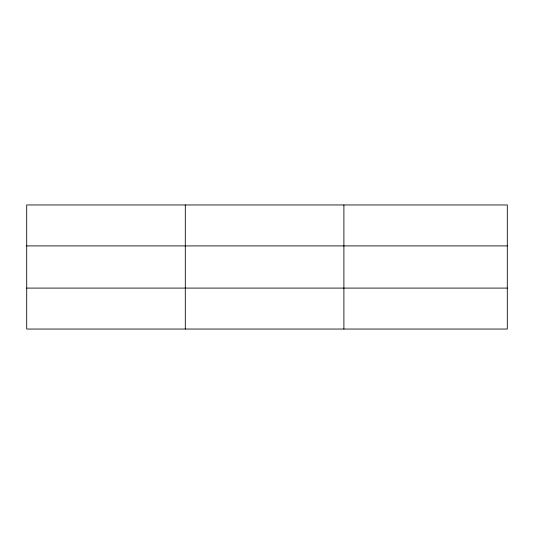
<?xml version="1.0" encoding="UTF-8"?>
<svg xmlns="http://www.w3.org/2000/svg" width="534" height="534" viewBox="0 0 534 534"><rect width="100%" height="100%" fill="white"/><g stroke="black" fill="none" stroke-linecap="round" stroke-linejoin="round"><path stroke-width="0.8" d="M185.298 204.956L185.298 329.044M343.896 204.956L343.896 329.044M507.3 245.907L507.3 204.956L26.7 204.956L26.7 329.044L507.3 329.044L507.3 245.907L26.7 245.907M26.7 288.093L507.3 288.093"/></g></svg>
